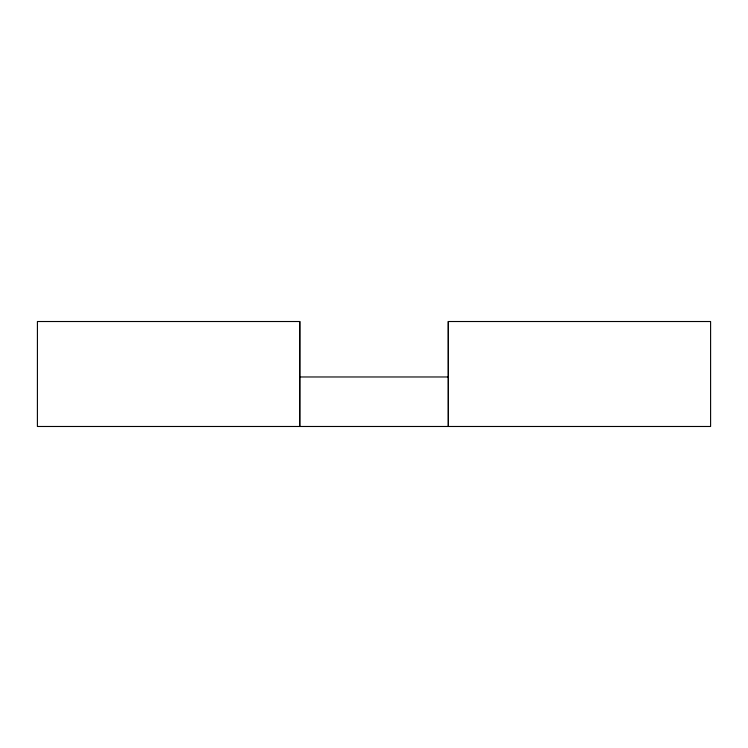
<?xml version="1.0" encoding="UTF-8"?>
<svg xmlns="http://www.w3.org/2000/svg" width="748" height="748" viewBox="0 0 748 748"><rect width="100%" height="100%" fill="white"/><g stroke="black" fill="none" stroke-linecap="round" stroke-linejoin="round"><path stroke-width="1.12" d="M448.295 321.518L448.314 426.482L448.276 321.518L710.6 321.518L710.6 426.482L37.4 426.482L37.419 321.518L299.873 321.518L299.817 426.482M299.705 376.973L448.519 376.973M299.705 321.518L299.705 426.482"/></g></svg>
